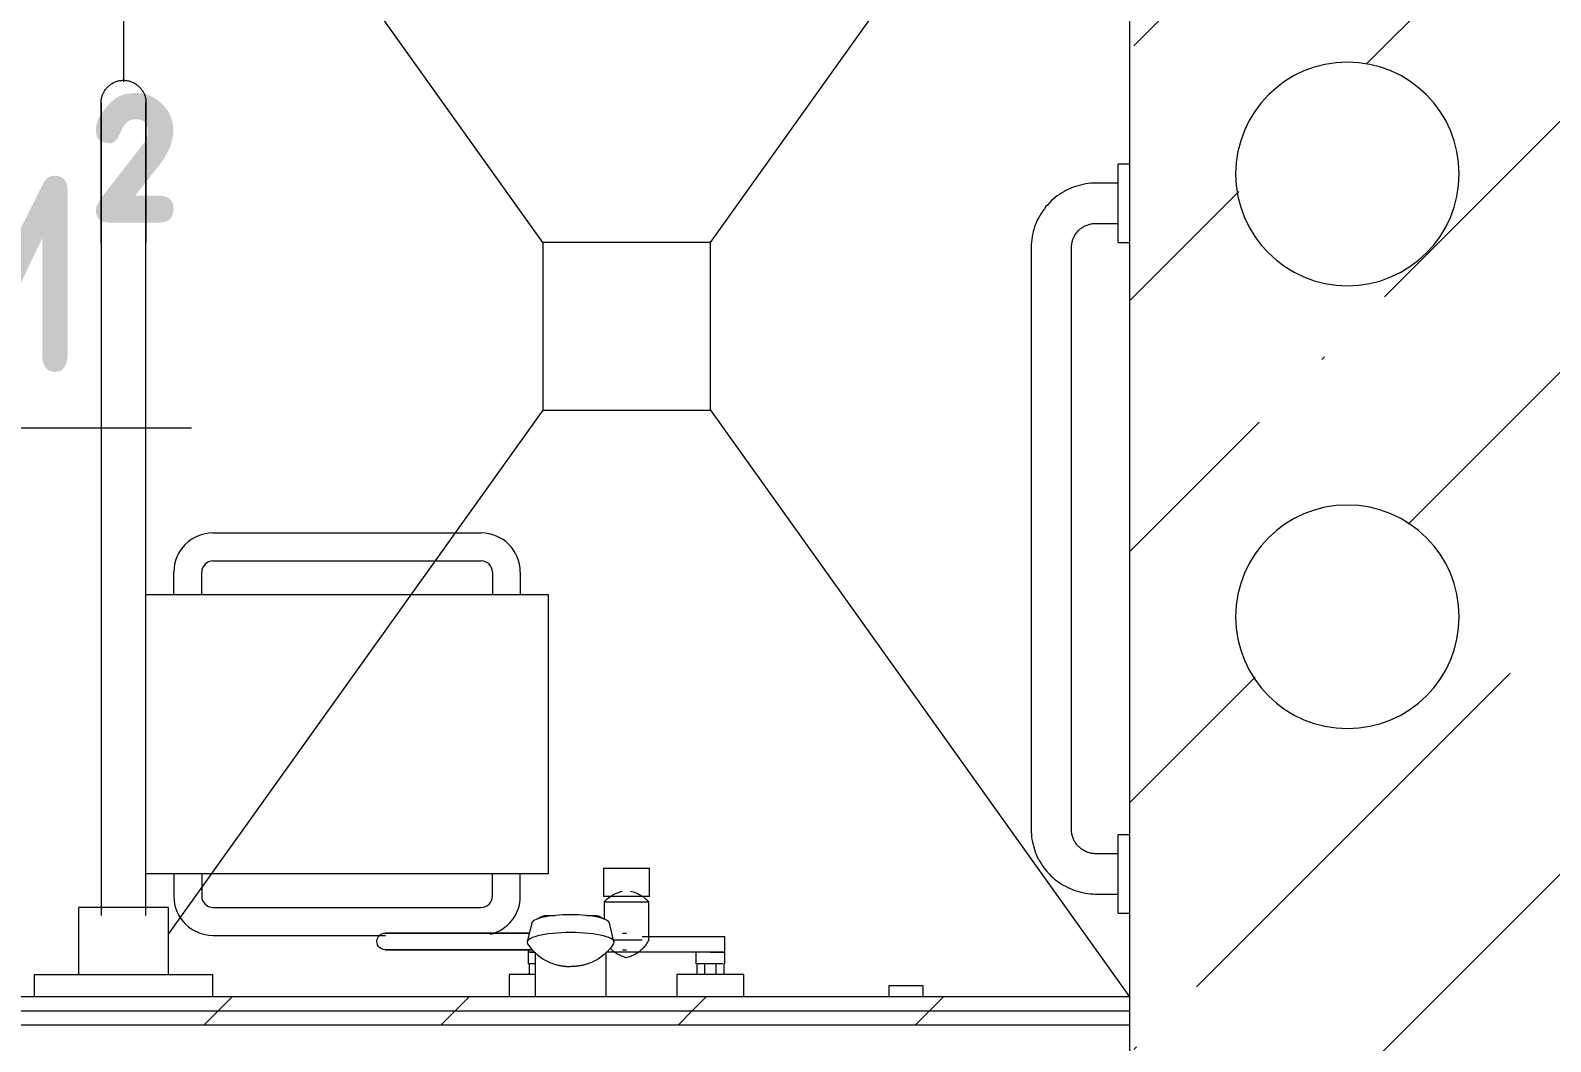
# Model space of a CAD drawing. Header units: millimetres. Extents: x -515342 to 330399, y -224905 to 507333.
# Drawn here: x -349924 to -348564, y 132974 to 133878 of the extents above; entities that cross this region are included whole.
import ezdxf

# ---------------------------------------------------------------- set-up
doc = ezdxf.new("R2010")
doc.units = ezdxf.units.MM
for name, color, linetype, lineweight in [('Марки помещений', 7, 'Continuous', 0), ('Оборудование', 7, 'Continuous', 0), ('Сантехника', 7, 'Continuous', 0), ('Стены внутренние', 7, 'Continuous', 0), ('Стены несущие', 7, 'Continuous', 0), ('Стены отделка', 7, 'Continuous', 0), ('Стены штриховка', 7, 'Continuous', 0)]:
    doc.layers.add(name, color=color, linetype=linetype, lineweight=lineweight)
doc.styles.add('GOST Common_1', font='', dxfattribs={"width": 0.9, "height": 250})
doc.styles.add('GOST Common_2', font='', dxfattribs={"width": 0.9, "height": 250})
doc.styles.get('GOST Common_1').set_extended_font_data('GOST Common')
doc.styles.get('GOST Common_2').set_extended_font_data('GOST Common')
pattern_1 = [(45, (-374025.76, 123368.6), (-106.066, 106.066), [])]

# ---------------------------------------------------------------- blocks, each defined once
blk = doc.blocks.new('Опорный поручень - Откидной поручень для унитаза-V67-О_АР_П_2__3_400_План 2 этажа')
at = {"layer": 'Оборудование'}
for p, q in [((88980, 10320), (88980, 9717.7)), ((89020, 9717.7), (89020, 10320)), ((89040, 9725), (88960, 9725)), ((88960, 9685), (88960, 9725)), ((89040, 9725), (89040, 9685)), ((88960, 9665), (88960, 9685)), ((89040, 9685), (89040, 9665)), ((88920, 9665), (89080, 9665)), ((88920, 9665), (88920, 9645)), ((89080, 9645), (89080, 9665))]:
    blk.add_line(p, q, dxfattribs=at)
at = {"layer": 'Оборудование', "flags": 128}
for points in [[(88980, 10445), (88980, 10445.8), (88980.1, 10446.6), (88980.1, 10447.4), (88980.3, 10448.2), (88980.4, 10449), (88980.6, 10449.8), (88980.8, 10450.5), (88981, 10451.3), (88981.3, 10452), (88981.6, 10452.8), (88981.9, 10453.5), (88982.3, 10454.2), (88982.6, 10454.9), (88983.1, 10455.6), (88983.5, 10456.3), (88984, 10456.9), (88984.4, 10457.6), (88985, 10458.2), (88985.5, 10458.8), (88986.1, 10459.3), (88986.7, 10459.9), (88987.3, 10460.4), (88987.9, 10460.9), (88988.5, 10461.4), (88989.2, 10461.8), (88989.9, 10462.2), (88990.6, 10462.6), (88991.3, 10463), (88992, 10463.3), (88992.8, 10463.6), (88993.5, 10463.9), (88994.3, 10464.2), (88995, 10464.4), (88995.8, 10464.6), (88996.6, 10464.7), (88997.4, 10464.8), (88998.2, 10464.9), (88999, 10465), (88999.8, 10465), (89000, 10465)], [(89000, 10465), (89000.8, 10465), (89001.6, 10464.9), (89002.4, 10464.9), (89003.2, 10464.7), (89004, 10464.6), (89004.8, 10464.4), (89005.5, 10464.2), (89006.3, 10464), (89007, 10463.7), (89007.8, 10463.4), (89008.5, 10463.1), (89009.2, 10462.7), (89009.9, 10462.4), (89010.6, 10461.9), (89011.3, 10461.5), (89011.9, 10461), (89012.6, 10460.6), (89013.2, 10460), (89013.8, 10459.5), (89014.3, 10458.9), (89014.9, 10458.3), (89015.4, 10457.7), (89015.9, 10457.1), (89016.4, 10456.5), (89016.8, 10455.8), (89017.2, 10455.1), (89017.6, 10454.4), (89018, 10453.7), (89018.3, 10453), (89018.6, 10452.2), (89018.9, 10451.5), (89019.2, 10450.7), (89019.4, 10450), (89019.6, 10449.2), (89019.7, 10448.4), (89019.8, 10447.6), (89019.9, 10446.8), (89020, 10446), (89020, 10445.2), (89020, 10445)], [(88980, 10320), (88980, 10325), (88980, 10330), (88980, 10335), (88980, 10339.9), (88980, 10344.8), (88980, 10349.7), (88980, 10354.5), (88980, 10359.3), (88980, 10364), (88980, 10368.7), (88980, 10373.2), (88980, 10377.7), (88980, 10382.1), (88980, 10386.4), (88980, 10390.6), (88980, 10394.6), (88980, 10398.6), (88980, 10402.4), (88980, 10406.1), (88980, 10409.7), (88980, 10413.1), (88980, 10416.3), (88980, 10419.5), (88980, 10422.4), (88980, 10425.2), (88980, 10427.8), (88980, 10430.2), (88980, 10432.5), (88980, 10434.6), (88980, 10436.5), (88980, 10438.2), (88980, 10439.8), (88980, 10441.1), (88980, 10442.2), (88980, 10443.2), (88980, 10443.9), (88980, 10444.5), (88980, 10444.8), (88980, 10445), (88980, 10445)], [(88980, 10445), (88980, 10444.9), (88980, 10444.6), (88980, 10444.1), (88980, 10443.4), (88980, 10442.5), (88980, 10441.4), (88980, 10440.1), (88980, 10438.7), (88980, 10437), (88980, 10435.1), (88980, 10433.1), (88980, 10430.9), (88980, 10428.5), (88980, 10425.9), (88980, 10423.2), (88980, 10420.3), (88980, 10417.2), (88980, 10414), (88980, 10410.6), (88980, 10407.1), (88980, 10403.4), (88980, 10399.6), (88980, 10395.7), (88980, 10391.7), (88980, 10387.5), (88980, 10383.3), (88980, 10378.9), (88980, 10374.5), (88980, 10369.9), (88980, 10365.3), (88980, 10360.6), (88980, 10355.8), (88980, 10351), (88980, 10346.2), (88980, 10341.2), (88980, 10336.3), (88980, 10331.3), (88980, 10326.3), (88980, 10321.3), (88980, 10320)], [(89020, 10320), (89020, 10325), (89020, 10330), (89020, 10335), (89020, 10339.9), (89020, 10344.8), (89020, 10349.7), (89020, 10354.5), (89020, 10359.3), (89020, 10364), (89020, 10368.7), (89020, 10373.2), (89020, 10377.7), (89020, 10382.1), (89020, 10386.4), (89020, 10390.6), (89020, 10394.6), (89020, 10398.6), (89020, 10402.4), (89020, 10406.1), (89020, 10409.7), (89020, 10413.1), (89020, 10416.3), (89020, 10419.5), (89020, 10422.4), (89020, 10425.2), (89020, 10427.8), (89020, 10430.2), (89020, 10432.5), (89020, 10434.6), (89020, 10436.5), (89020, 10438.2), (89020, 10439.8), (89020, 10441.1), (89020, 10442.2), (89020, 10443.2), (89020, 10443.9), (89020, 10444.5), (89020, 10444.8), (89020, 10445), (89020, 10445)], [(89020, 10445), (89020, 10444.9), (89020, 10444.6), (89020, 10444.1), (89020, 10443.4), (89020, 10442.5), (89020, 10441.4), (89020, 10440.1), (89020, 10438.7), (89020, 10437), (89020, 10435.1), (89020, 10433.1), (89020, 10430.9), (89020, 10428.5), (89020, 10425.9), (89020, 10423.2), (89020, 10420.3), (89020, 10417.2), (89020, 10414), (89020, 10410.6), (89020, 10407.1), (89020, 10403.4), (89020, 10399.6), (89020, 10395.7), (89020, 10391.7), (89020, 10387.5), (89020, 10383.3), (89020, 10378.9), (89020, 10374.5), (89020, 10369.9), (89020, 10365.3), (89020, 10360.6), (89020, 10355.8), (89020, 10351), (89020, 10346.2), (89020, 10341.2), (89020, 10336.3), (89020, 10331.3), (89020, 10326.3), (89020, 10321.3), (89020, 10320)]]:
    blk.add_lwpolyline(points, dxfattribs=at)
blk = doc.blocks.new('2D_Трап_1200хх900 - АР_Сантехнические приборы_Трап-10140933-О_АР_П_2__3_400_План 2 этажа')
at = {"layer": 'Сантехника'}
for p, q in [((75, 75), (600, 450)), ((600, 450), (218.5, 450)), ((600, -430), (600, 450)), ((-75, 75), (-544, 410)), ((75, 75), (-75, 75)), ((-75, 75), (-75, -75)), ((75, -75), (75, 75)), ((-75, -75), (-600, -450)), ((-75, -75), (75, -75)), ((75, -75), (572, -430))]:
    blk.add_line(p, q, dxfattribs=at)
blk = doc.blocks.new('МГН_Санузел_Поручень горизонтальный - АР_Сантехнические приборы_МГН_Поручень горизонтальный-3156318-О_АР_П_2__3_400_План 2 этажа')
at = {"layer": 'Сантехника'}
for p, q in [((-595.8, 88), (-1115.8, 88)), ((-1115.8, 52), (-595.8, 52)), ((-1173.8, 30), (-1173.8, 10)), ((-1137.8, 10), (-1137.8, 30)), ((-573.8, 30), (-573.8, 10)), ((-537.8, 10), (-537.8, 30)), ((-1190.8, 10), (-1190.8, 0)), ((-1190.8, 10), (-1155.8, 10)), ((-1155.8, 10), (-1120.8, 10)), ((-1120.8, 0), (-1120.8, 10)), ((-590.8, 10), (-590.8, 0)), ((-590.8, 10), (-555.8, 10)), ((-555.8, 10), (-520.8, 10)), ((-520.8, 0), (-520.8, 10))]:
    blk.add_line(p, q, dxfattribs=at)
at = {"layer": 'Сантехника', "flags": 128}
for points in [[(-1115.8, 88), (-1118.1, 88), (-1120.4, 87.8), (-1122.7, 87.6), (-1125, 87.3), (-1127.3, 86.8), (-1129.6, 86.3), (-1131.8, 85.7), (-1134, 85.1), (-1136.2, 84.3), (-1138.4, 83.4), (-1140.5, 82.5), (-1142.6, 81.4), (-1144.6, 80.3), (-1146.6, 79.1), (-1148.5, 77.9), (-1150.4, 76.5), (-1152.3, 75.1), (-1154, 73.6), (-1155.8, 72), (-1157.4, 70.4), (-1159, 68.7), (-1160.5, 67), (-1161.9, 65.1), (-1163.3, 63.3), (-1164.6, 61.3), (-1165.8, 59.4), (-1166.9, 57.3), (-1168, 55.3), (-1169, 53.2), (-1169.9, 51), (-1170.7, 48.8), (-1171.4, 46.6), (-1172, 44.4), (-1172.5, 42.1), (-1173, 39.9), (-1173.3, 37.6), (-1173.6, 35.3), (-1173.7, 32.9), (-1173.8, 30.6), (-1173.8, 30)], [(-537.8, 30), (-537.8, 32.3), (-538, 34.6), (-538.2, 36.9), (-538.5, 39.2), (-539, 41.5), (-539.5, 43.8), (-540.1, 46), (-540.7, 48.2), (-541.5, 50.4), (-542.4, 52.6), (-543.3, 54.7), (-544.3, 56.8), (-545.5, 58.8), (-546.7, 60.8), (-547.9, 62.7), (-549.3, 64.6), (-550.7, 66.5), (-552.2, 68.2), (-553.8, 70), (-555.4, 71.6), (-557.1, 73.2), (-558.8, 74.7), (-560.7, 76.1), (-562.5, 77.5), (-564.5, 78.8), (-566.4, 80), (-568.5, 81.2), (-570.5, 82.2), (-572.6, 83.2), (-574.8, 84.1), (-577, 84.9), (-579.2, 85.6), (-581.4, 86.2), (-583.7, 86.7), (-585.9, 87.2), (-588.2, 87.5), (-590.5, 87.8), (-592.9, 87.9), (-595.2, 88), (-595.8, 88)], [(-1137.8, 30), (-1137.8, 30.9), (-1137.7, 31.8), (-1137.6, 32.6), (-1137.5, 33.5), (-1137.4, 34.4), (-1137.2, 35.2), (-1136.9, 36.1), (-1136.7, 36.9), (-1136.4, 37.8), (-1136.1, 38.6), (-1135.7, 39.4), (-1135.3, 40.2), (-1134.9, 40.9), (-1134.4, 41.7), (-1134, 42.4), (-1133.4, 43.1), (-1132.9, 43.8), (-1132.3, 44.5), (-1131.7, 45.2), (-1131.1, 45.8), (-1130.5, 46.4), (-1129.8, 47), (-1129.1, 47.5), (-1128.4, 48), (-1127.7, 48.5), (-1126.9, 49), (-1126.2, 49.4), (-1125.4, 49.8), (-1124.6, 50.2), (-1123.8, 50.5), (-1122.9, 50.8), (-1122.1, 51.1), (-1121.3, 51.3), (-1120.4, 51.5), (-1119.5, 51.7), (-1118.7, 51.8), (-1117.8, 51.9), (-1116.9, 52), (-1116, 52), (-1115.8, 52)], [(-595.8, 52), (-594.9, 52), (-594, 51.9), (-593.2, 51.8), (-592.3, 51.7), (-591.4, 51.6), (-590.6, 51.4), (-589.7, 51.1), (-588.9, 50.9), (-588, 50.6), (-587.2, 50.3), (-586.4, 49.9), (-585.6, 49.5), (-584.9, 49.1), (-584.1, 48.6), (-583.4, 48.2), (-582.7, 47.6), (-582, 47.1), (-581.3, 46.5), (-580.6, 45.9), (-580, 45.3), (-579.4, 44.7), (-578.8, 44), (-578.3, 43.3), (-577.8, 42.6), (-577.3, 41.9), (-576.8, 41.1), (-576.4, 40.4), (-576, 39.6), (-575.6, 38.8), (-575.3, 38), (-575, 37.1), (-574.7, 36.3), (-574.5, 35.5), (-574.3, 34.6), (-574.1, 33.7), (-574, 32.9), (-573.9, 32), (-573.8, 31.1), (-573.8, 30.2), (-573.8, 30)]]:
    blk.add_lwpolyline(points, dxfattribs=at)
blk = doc.blocks.new('Смеситель с душем - Смеситель_СЛ-ОД-Т40-V103-О_АР_П_2__3_400_План 2 этажа')
at = {"layer": 'Сантехника'}
for p, q in [((18.2, 0), (18.2, -40)), ((81.8, -40), (81.8, 0)), ((-105, 0), (-105, -20)), ((-45, -20), (-45, 0)), ((105, -20), (105, 0)), ((-105, -20), (-45, -20)), ((-87, -29.6), (-87, -20)), ((-80, -29.6), (-80, -20)), ((-70, -20), (-70, -29.6)), ((-63, -29.6), (-63, -20)), ((81.9, -20), (105, -20)), ((87, -29.6), (87, -20)), ((-88, -29.6), (-88, -40)), ((-88, -29.6), (-87.5, -29.6)), ((-88, -40), (-88, -54)), ((-88, -40), (-75, -40)), ((-75, -40), (-88, -40)), ((-86.2, -29.6), (-80, -29.6)), ((-79.7, -29.6), (-70.3, -29.6)), ((-75, -40), (18.2, -40)), ((-70, -29.6), (-62, -29.6)), ((-62, -40), (-62, -29.6)), ((81.9, -29.6), (88, -29.6)), ((81.9, -40), (84.2, -40)), ((88, -40), (81.9, -40)), ((84.2, -40), (86.2, -40)), ((86.3, -40), (88, -40)), ((88, -40), (88, -29.6)), ((88, -42.1), (88, -40)), ((-75, -54), (-88, -54)), ((-14.1, -54), (-75, -54)), ((-20, -51), (-20, -85)), ((12.1, -51), (-14.1, -51)), ((11.2, -49.3), (15.2, -66.1)), ((84.8, -66.1), (88.8, -49.3)), ((20, -85), (20, -69.6)), ((28.2, -72.6), (35.8, -72.6)), ((64.2, -72.6), (71.8, -72.6)), ((-20.5, -89.7), (-20.5, -110.7)), ((-20.5, -89.7), (20.5, -89.7)), ((20, -85), (-20, -85)), ((20.5, -110.7), (20.5, -89.7)), ((-20.5, -110.7), (-20.5, -115)), ((20.5, -115), (-20.5, -115)), ((20.5, -115), (20.5, -110.7))]:
    blk.add_line(p, q, dxfattribs=at)
at = {"layer": 'Сантехника', "flags": 128}
for points in [[(11.5, -47.5), (14.6, -43.3), (17.6, -40), (20.4, -37.5), (23, -35.6), (25.2, -34), (27.2, -32.8), (29, -31.9), (30.7, -31.1), (32.1, -30.5), (33.4, -30), (34.6, -29.6), (35.7, -29.2), (36.7, -28.9), (37.6, -28.7), (38.5, -28.4), (39.3, -28.2), (40.1, -28.1), (40.8, -27.9), (41.4, -27.8), (42.1, -27.7), (42.7, -27.6), (43.3, -27.5), (43.9, -27.4), (44.4, -27.4), (44.9, -27.3), (45.4, -27.3), (45.9, -27.2), (46.4, -27.2), (46.9, -27.2), (47.4, -27.1), (47.9, -27.1), (48.3, -27.1), (48.8, -27.1), (49.2, -27.1), (49.7, -27.1), (50, -27.1)], [(88.5, -47.5), (85.4, -43.3), (82.4, -40), (79.6, -37.5), (77, -35.6), (74.8, -34), (72.8, -32.8), (71, -31.9), (69.3, -31.1), (67.9, -30.5), (66.6, -30), (65.4, -29.6), (64.3, -29.2), (63.3, -28.9), (62.4, -28.7), (61.5, -28.4), (60.7, -28.2), (59.9, -28.1), (59.2, -27.9), (58.6, -27.8), (57.9, -27.7), (57.3, -27.6), (56.7, -27.5), (56.1, -27.4), (55.6, -27.4), (55.1, -27.3), (54.6, -27.3), (54.1, -27.2), (53.6, -27.2), (53.1, -27.2), (52.6, -27.1), (52.1, -27.1), (51.7, -27.1), (51.2, -27.1), (50.8, -27.1), (50.3, -27.1), (50, -27.1)], [(-20, -51), (-19.5, -50), (-18.9, -48.9), (-18.3, -47.9), (-17.6, -46.9), (-16.9, -46), (-16.1, -45), (-15.4, -44.1), (-14.6, -43.3), (-13.7, -42.4), (-12.8, -41.6), (-11.9, -40.8), (-11, -40.1), (-10, -39.4), (-9, -38.8), (-8, -38.2), (-6.9, -37.6), (-5.9, -37.1), (-4.8, -36.6), (-3.7, -36.1), (-2.6, -35.7), (-1.4, -35.4), (-0.3, -35.1), (0, -35)], [(0, -35), (1.2, -35.3), (2.3, -35.7), (3.4, -36), (4.5, -36.5), (5.6, -36.9), (6.7, -37.5), (7.7, -38), (8.8, -38.6), (9.8, -39.3), (10.8, -40), (11.7, -40.7), (12.6, -41.4), (13.5, -42.2), (14.4, -43.1)], [(3.7, -42.1), (2.2, -42.1), (1.1, -42.1), (0.3, -42.1), (0, -42.1), (0, -42.1)], [(84.2, -42.1), (93.4, -42.1), (108.4, -42.1), (123.8, -42.1), (139, -42.1), (153.6, -42.1), (167.3, -42.1), (179.9, -42.1), (191.1, -42.1), (200.5, -42.1), (207.9, -42.1), (213, -42.1), (215.6, -42.1), (215.2, -42.1)], [(215.2, -42.1), (215.6, -42.1), (213, -42.1), (207.9, -42.1), (200.5, -42.1), (191.1, -42.1), (179.9, -42.1), (167.3, -42.1), (153.6, -42.1), (139, -42.1), (123.8, -42.1), (108.4, -42.1), (93.4, -42.1), (84.2, -42.1)], [(215.2, -42.1), (215.2, -42.1), (215.2, -42.1), (215.1, -42.1), (215.1, -42.1), (215, -42.1), (214.9, -42.1), (214.7, -42.1)], [(215.8, -42.1), (217.5, -42.3), (219.2, -42.9), (220.6, -43.8), (221.8, -45.1), (222.7, -46.6), (223.2, -48.3), (223.3, -50), (223, -51.7), (222.3, -53.3), (221.2, -54.7), (220.1, -55.7), (219, -56.3), (217.4, -56.9), (215.8, -57.1)], [(3.7, -57.1), (2.2, -57.1), (1.1, -57.1), (0.3, -57.1), (0, -57.1), (0, -57.1)], [(215.2, -57.1), (215.6, -57.1), (213, -57.1), (207.9, -57.1), (200.5, -57.1), (191.1, -57.1), (179.9, -57.1), (167.3, -57.1), (153.6, -57.1), (139, -57.1), (123.8, -57.1), (108.4, -57.1), (93.4, -57.1), (86.9, -57.1)], [(86.9, -57.1), (93.4, -57.1), (108.4, -57.1), (123.8, -57.1), (139, -57.1), (153.6, -57.1), (167.3, -57.1), (179.9, -57.1), (191.1, -57.1), (200.5, -57.1), (207.9, -57.1), (213, -57.1), (215.6, -57.1), (215.2, -57.1)], [(215.2, -57.1), (215.2, -57.1), (215.2, -57.1), (215.1, -57.1), (215.1, -57.1), (215, -57.1), (214.9, -57.1), (214.7, -57.1)], [(-3.7, -94.4), (-4.9, -94.1), (-6.1, -93.8), (-7.3, -93.4), (-8.5, -92.9), (-9.7, -92.5), (-10.8, -91.9), (-11.9, -91.4), (-13, -90.7), (-14.1, -90.1), (-15.1, -89.4), (-16.1, -88.6), (-17.1, -87.8), (-18, -87), (-18.9, -86.1), (-19.8, -85.2), (-20, -85)], [(20, -85), (19.1, -85.9), (18.2, -86.8), (17.3, -87.6), (16.3, -88.4), (15.3, -89.2), (14.3, -89.9), (13.2, -90.6), (12.2, -91.2), (11.1, -91.8), (9.9, -92.3), (8.8, -92.8), (7.6, -93.3), (6.4, -93.7), (5.2, -94.1), (4, -94.4)]]:
    blk.add_lwpolyline(points, dxfattribs=at)
at = {"layer": 'Сантехника'}
for centre, start, end in [((28.2, -62.6), 227.0926, 270), ((28.2, -62.6), 227.0926, 255), ((71.8, -62.6), 270, 312.9074), ((71.8, -62.6), 285, 312.9074)]:
    blk.add_arc(centre, 10, start, end, dxfattribs=at)
for centre, major_axis, start_param, end_param in [((50, -48.8), (38.9, 0), 2.997442, 4.712389), ((50, -48.8), (38.9, 0), 4.712389, 6.427336), ((50, -65.6), (-34.9, 0), 0, 1.570796), ((50, -65.6), (-34.9, 0), 1.570796, 3.141593)]:
    blk.add_ellipse(centre, major_axis=major_axis, ratio=0.224951, start_param=start_param, end_param=end_param, dxfattribs=at)
blk = doc.blocks.new('2D_МГН_Санузел_Аксессуары - АР_Сантехнические приборы_Табурет для душа-V115-О_АР_П_2__3_400_План 2 этажа')
at = {"layer": 'Сантехника'}
for p, q in [((-229.1, 452.5), (10.9, 452.5)), ((-229.1, 427.5), (10.9, 427.5)), ((-264.1, 397.5), (-264.1, 417.5)), ((-239.1, 397.5), (-239.1, 417.5)), ((20.9, 417.5), (20.9, 397.5)), ((45.9, 417.5), (45.9, 397.5)), ((-289.1, 397.5), (70.9, 397.5)), ((70.9, 397.5), (70.9, 147.5)), ((70.9, 147.5), (-289.1, 147.5)), ((-264.1, 147.5), (-264.1, 127.5)), ((-239.1, 147.5), (-239.1, 127.5)), ((20.9, 127.5), (20.9, 147.5)), ((45.9, 127.5), (45.9, 147.5)), ((-229.1, 117.5), (10.9, 117.5)), ((-229.1, 92.5), (-74.8, 92.5))]:
    blk.add_line(p, q, dxfattribs=at)
for centre, radius, start, end in [((-229.1, 417.5), 35, 90, 180), ((10.9, 417.5), 35, 360, 90), ((-229.1, 417.5), 10, 90, 180), ((10.9, 417.5), 10, 360, 90), ((-229.1, 127.5), 35, 180, 270), ((-229.1, 127.5), 10, 180, 270), ((10.9, 127.5), 10, 270, 360), ((10.9, 127.5), 35, 283.1917, 0)]:
    blk.add_arc(centre, radius, start, end, dxfattribs=at)
blk = doc.blocks.new('2D_МГН_Санузел_Аксессуары - АР_Сантехнические приборы_Комплект 4-10688746-О_АР_П_2__3_400_План 2 этажа')
at = {"layer": 'Сантехника'}
for p, q in [((-124.1, 37.5), (-124.1, 47.5)), ((-124.1, 47.5), (-94.1, 47.5)), ((-94.1, 47.5), (-94.1, 37.5))]:
    blk.add_line(p, q, dxfattribs=at)

msp = doc.modelspace()

# ---------------------------------------------------------------- hatches: boundary and pattern name
at = {"layer": 'Стены внутренние'}
h = msp.add_hatch(dxfattribs=at)
h.set_pattern_fill('FP_1', color=256, style=0, pattern_type=2)
h.set_pattern_definition([(45, (-374025.76, 123368.6), (-224.5064, 224.5064), []), (45, (-373801.25, 123368.6), (-224.5064, 224.5064), [396.875, -79.375, 3.353, -76.022])])
h.paths.add_polyline_path([(-348550.759, 132763.6058), (-348550.759, 138773.6058), (-348940.759, 138773.6058), (-348940.759, 132763.6058)])
h.paths.add_polyline_path([(-348763.1238, 133255.125), (-348795.759, 133267.0033), (-348822.3635, 133289.327), (-348839.7283, 133319.4038), (-348845.759, 133353.6058), (-348839.7283, 133387.8078), (-348822.3635, 133417.8846), (-348795.759, 133440.2083), (-348763.1238, 133452.0866), (-348728.3942, 133452.0866), (-348695.759, 133440.2083), (-348669.1546, 133417.8846), (-348651.7897, 133387.8078), (-348645.759, 133353.6058), (-348651.7897, 133319.4038), (-348669.1546, 133289.327), (-348695.759, 133267.0033), (-348728.3942, 133255.125)])
h.paths.add_polyline_path([(-348728.3942, 133651.328), (-348763.1238, 133651.328), (-348795.759, 133663.2063), (-348822.3635, 133685.53), (-348839.7283, 133715.6068), (-348845.759, 133749.8088), (-348839.7283, 133784.0108), (-348822.3635, 133814.0876), (-348795.759, 133836.4113), (-348763.1238, 133848.2896), (-348728.3942, 133848.2896), (-348695.759, 133836.4113), (-348669.1546, 133814.0876), (-348651.7897, 133784.0108), (-348645.759, 133749.8088), (-348651.7897, 133715.6068), (-348669.1546, 133685.53), (-348695.759, 133663.2063)])
h.paths.add_polyline_path([(-348728.3942, 134015.125), (-348763.1238, 134015.125), (-348795.759, 134027.0033), (-348822.3635, 134049.327), (-348839.7283, 134079.4038), (-348845.759, 134113.6058), (-348839.7283, 134147.8078), (-348822.3635, 134177.8846), (-348795.759, 134200.2083), (-348763.1238, 134212.0866), (-348728.3942, 134212.0866), (-348695.759, 134200.2083), (-348669.1546, 134177.8846), (-348651.7897, 134147.8078), (-348645.759, 134113.6058), (-348651.7897, 134079.4038), (-348669.1546, 134049.327), (-348695.759, 134027.0033)])
h = msp.add_hatch(dxfattribs=at)
h.set_pattern_fill('FP_6', color=256, style=0, pattern_type=2)
h.set_pattern_definition(pattern_1)
h.paths.add_polyline_path([(-350332.6867, 133001.1058), (-348940.759, 133001.1058), (-348940.759, 133013.6058), (-351540.759, 133013.6058), (-351540.759, 133001.1058), (-350550.7928, 133001.1058)])
h = msp.add_hatch(dxfattribs=at)
h.set_pattern_fill('FP_6', color=256, style=0, pattern_type=2)
h.set_pattern_definition(pattern_1)
h.paths.add_polyline_path([(-349024.0507, 132988.6058), (-348940.759, 132988.6058), (-348940.759, 133001.1058), (-351540.759, 133001.1058), (-351540.759, 132988.6058), (-349242.1567, 132988.6058)])

# ---------------------------------------------------------------- linework, layer by layer
at = {"layer": 'Стены несущие'}
msp.add_line((-348940.759, 135063.6058), (-348940.759, 132763.6058), dxfattribs=at)
for centre, start, end in [((-348745.759, 133749.8088), 0, 180), ((-348745.759, 133749.8088), 180, 0), ((-348745.759, 133353.6058), 0, 180), ((-348745.759, 133353.6058), 180, 0)]:
    msp.add_arc(centre, 100, start, end, dxfattribs=at)
at = {"layer": 'Стены отделка'}
msp.add_line((-348940.759, 133013.6058), (-351540.759, 133013.6058), dxfattribs=at)
at = {"layer": 'Стены штриховка'}
for p, q in [((-351540.759, 133001.1058), (-348940.759, 133001.1058)), ((-351540.759, 132988.6058), (-348940.759, 132988.6058))]:
    msp.add_line(p, q, dxfattribs=at)

# ---------------------------------------------------------------- block references
at = {"layer": 'Оборудование'}
msp.add_blockref('Опорный поручень - Откидной поручень для унитаза-V67-О_АР_П_2__3_400_План 2 этажа', (-438840.759, 123368.6058), dxfattribs=at)
at = {"layer": 'Сантехника'}
for name, p, rotation in [('2D_Трап_1200хх900 - АР_Сантехнические приборы_Трап-10140933-О_АР_П_2__3_400_План 2 этажа', (-349390.759, 133613.6058), 90.00000000000189), ('МГН_Санузел_Поручень горизонтальный - АР_Сантехнические приборы_МГН_Поручень горизонтальный-3156318-О_АР_П_2__3_400_План 2 этажа', (-348940.759, 134279.4015), 90.00000000000179), ('Смеситель с душем - Смеситель_СЛ-ОД-Т40-V103-О_АР_П_2__3_400_План 2 этажа', (-349390.759, 133013.6058), 180)]:
    msp.add_blockref(name, p, dxfattribs=dict(at, rotation=rotation))
for name, p in [('2D_МГН_Санузел_Аксессуары - АР_Сантехнические приборы_Табурет для душа-V115-О_АР_П_2__3_400_План 2 этажа', (-349531.6844, 132976.1058)), ('2D_МГН_Санузел_Аксессуары - АР_Сантехнические приборы_Комплект 4-10688746-О_АР_П_2__3_400_План 2 этажа', (-349031.6844, 132976.1058))]:
    msp.add_blockref(name, p, dxfattribs=at)

# ---------------------------------------------------------------- texts
at = {"layer": 'Марки помещений', "char_height": 250, "attachment_point": 1}
for s, insert, width, style in [('\\L\\fGOST Common|b0|i0|c238|p34|;\\W.9;\\L²', (-349880.8777, 133822.6498), 165.949312, 'GOST Common_2'), ('\\L\\fGOST Common|b0|i0|c204|p34|;\\W.9;\\Lм', (-350059.4714, 133822.6498), 216.455625, 'GOST Common_1')]:
    msp.add_mtext(s, dxfattribs=dict(at, insert=insert, width=width, style=style))

doc.saveas('drawing.dxf')
